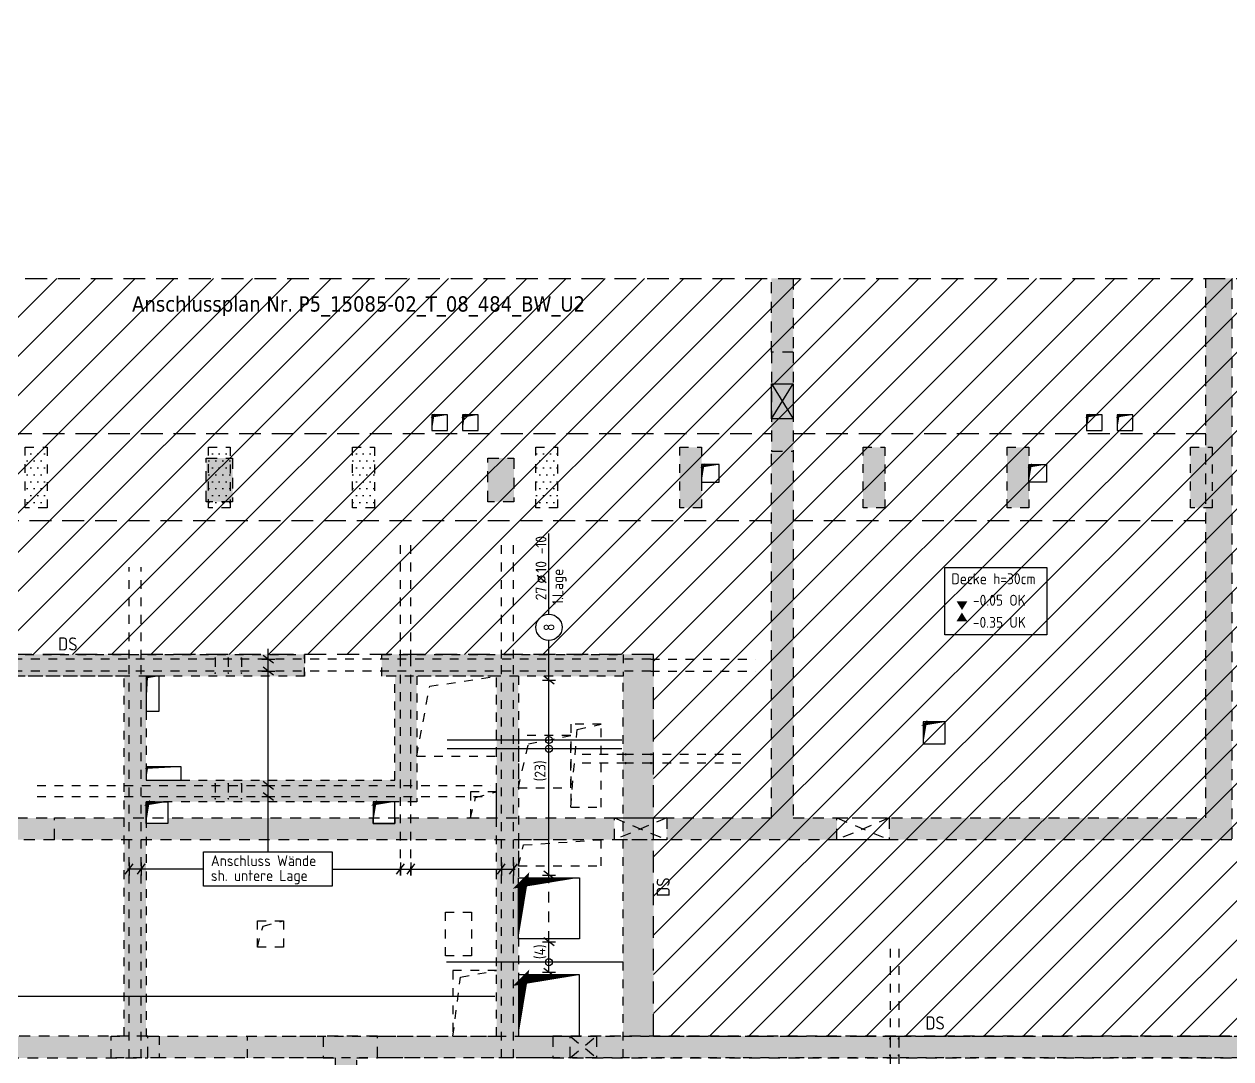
# Model space of a CAD drawing. Extents: x 6 to 95.2, y -7.1 to 49.1.
# Drawn here: x 30.52 to 44.34, y 15.62 to 27.48 of the extents above; entities that cross this region are included whole.
import ezdxf
from ezdxf.enums import TextEntityAlignment as Align

# ---------------------------------------------------------------- set-up
doc = ezdxf.new("R2010")
doc.units = 0
doc.header["$LTSCALE"] = 0.5
for name, pattern in [('AUSGEZOGEN', [1000.01, 1000, 0.01]), ('DASHED', [0.75, 0.5, -0.25]), ('DOT', [0.175, 0.05, -0.125]), ('HIDDEN', [0.375, 0.25, -0.125]), ('HIDDEN2', [0.187, 0.125, -0.062]), ('PUNKT', [0.175, 0.05, -0.125]), ('VERDECKT', [0.375, 0.25, -0.125])]:
    doc.linetypes.add(name, pattern=pattern)
for name, color, linetype in [('1.UG', 7, 'Continuous'), ('DD', 7, 'Continuous'), ('DRUEBER', 7, 'Continuous'), ('DS', 7, 'Continuous'), ('grau_dunkel', 7, 'Continuous'), ('grau_hell', 7, 'Continuous'), ('grau_mittel', 7, 'Continuous'), ('HILFE', 7, 'Continuous'), ('koten', 7, 'Continuous'), ('OBJEKT', 7, 'Continuous'), ('RND', 7, 'Continuous'), ('SCHATTEN', 7, 'Continuous'), ('TEXT', 7, 'Continuous'), ('VERDECKT', 7, 'Continuous'), ('WD', 7, 'Continuous')]:
    doc.layers.add(name, color=color, linetype=linetype)
doc.styles.add('helv', font='tahoma.ttf')
doc.styles.add('txt', font='isocp.shx')
pattern_1 = [(0, (8.84276, -3.64096), (0.0396875, 0.079375), [0, -0.079375])]

# ---------------------------------------------------------------- blocks, each defined once
blk = doc.blocks.new('okrd_o')
at = {"layer": 'koten', "color": 7, "linetype": 'Continuous'}
blk.add_solid([(-0.125, 0.202), (0.125, 0.202), (0, 0)], dxfattribs=at)
at = {"layer": 'koten', "style": 'txt'}
blk.add_attdef('OKRD', (0.25, 0.1), '', height=0.25, dxfattribs=at)
blk = doc.blocks.new('okrd_u')
at = {"layer": 'koten', "color": 7, "linetype": 'Continuous'}
blk.add_solid([(-0.125, -0.202), (0.125, -0.202), (0, 0)], dxfattribs=at)
at = {"layer": 'koten', "style": 'txt'}
blk.add_attdef('OKRD', (0.25, -0.35), '', height=0.25, dxfattribs=at)
blk = doc.blocks.new('lei_gre')
at = {"layer": 'RND', "color": 7, "linetype": 'Continuous'}
for p, q in [((-0.09, -0.12), (0.09, 0.12)), ((0, 0.15), (0, -0.15))]:
    blk.add_line(p, q, dxfattribs=at)
blk = doc.blocks.new('RND_LEI')
at = {"layer": 'RND', "color": 7, "linetype": 'Continuous'}
blk.add_line((1.022, 0.066), (1.19, 0.27), dxfattribs=at)
for centre, radius in [((0, 0), 0.3), ((1.106, 0.168), 0.075)]:
    blk.add_circle(centre, radius, dxfattribs=at)
at = {"layer": 'RND', "color": 7, "linetype": 'Continuous', "style": 'txt'}
blk.add_attdef('ANZ', text='', height=0.25, dxfattribs=at).set_placement((0.931, 0.057), align=Align.RIGHT)
for tag, p in [('DUM', (1.253, 0.057)), ('ABSTD', (1.674, 0.057)), ('POSTXT', (0.374, -0.327))]:
    blk.add_attdef(tag, p, '', height=0.25, dxfattribs=at)
blk.add_attdef('POSL', text='', height=0.25, dxfattribs=at).set_placement((0, 0), align=Align.MIDDLE)

msp = doc.modelspace()

# ---------------------------------------------------------------- hatches: boundary and pattern name
at = {"layer": '1.UG', "linetype": 'DOT'}
h = msp.add_hatch(dxfattribs=at)
h.set_pattern_fill('DOTS', scale=0.05, double=1)
h.set_pattern_definition([(0, (7.57585, -45.04436), (0.0396875, 0.079375), [0, -0.079375])])
h.paths.add_polyline_path([(49.538, 18.10576), (49.538, 17.85576), (51.128, 17.85576), (51.128, 15.88076), (49.538, 15.88076), (49.538, 15.63076), (54.328, 15.63076), (54.328, 16.34076), (54.078, 16.34076), (54.078, 15.88076), (51.378, 15.88076), (51.378, 17.85576), (54.078, 17.85576), (54.078, 17.39076), (54.328, 17.39076), (54.328, 18.2555), (54.078, 18.2555), (54.078, 18.10576)], flags=17)
h.paths.add_polyline_path([(30.503, 15.63076), (30.503, 15.88076), (26.738, 15.88076), (26.738, 15.63076)], flags=17)
h.paths.add_polyline_path([(25.628, 14.00776), (25.328, 14.00776), (25.328, 10.28076), (24.853, 10.28076), (24.853, 9.98076), (25.328, 9.98076), (25.328, 8.88076), (25.628, 8.88076)])
h.paths.add_polyline_path([(21.173, 15.97576), (21.173, 15.67576), (21.628, 15.67576), (21.628, 8.88076), (21.838, 8.88076), (21.838, 9.98076), (22.378, 9.98076), (22.378, 10.28076), (21.838, 10.28076), (21.838, 15.97576)])
h.paths.add_polyline_path([(21.838, 18.02576), (21.838, 29.83076), (25.328, 29.83076), (25.328, 21.88076), (26.703, 21.88076), (26.703, 22.13076), (25.578, 22.13076), (25.578, 29.83076), (27.828, 29.83076), (27.828, 28.59076), (28.078, 28.59076), (28.078, 30.13076), (21.678, 30.13076), (21.678, 23.05576), (21.628, 23.05576), (21.628, 18.32576), (21.173, 18.32576), (21.173, 18.02576)])
h.paths.add_polyline_path([(28.078, 27.45576), (27.828, 27.45576), (27.828, 21.88076), (28.078, 21.88076)])
h.paths.add_polyline_path([(31.853, 9.18076), (31.553, 9.18076), (31.553, 8.88076), (31.853, 8.88076)])
h.paths.add_polyline_path([(39.053, 9.18076), (39.053, 8.88076), (39.353, 8.88076), (39.353, 9.18076)])
h.paths.add_polyline_path([(46.553, 9.18076), (46.553, 8.88076), (46.853, 8.88076), (46.853, 9.18076)])
h.paths.add_polyline_path([(54.353, 8.88076), (54.353, 9.18076), (54.053, 9.18076), (54.053, 8.88076)])
h.paths.add_polyline_path([(60.053, 9.18076), (60.053, 8.88076), (60.603, 8.88076), (60.603, 11.38076), (60.303, 11.38076), (60.303, 9.18076)])
h.paths.add_polyline_path([(60.303, 15.90576), (60.303, 15.60576), (60.603, 15.60576), (60.603, 15.90576)])
h.paths.add_polyline_path([(60.603, 22.63076), (60.303, 22.63076), (60.303, 21.88076), (60.603, 21.88076)])
h.paths.add_polyline_path([(60.603, 30.13076), (54.078, 30.13076), (54.078, 28.59076), (54.328, 28.59076), (54.328, 29.83076), (56.578, 29.83076), (56.578, 22.13076), (55.453, 22.13076), (55.453, 21.88076), (56.828, 21.88076), (56.828, 29.83076), (60.303, 29.83076), (60.303, 25.13076), (60.603, 25.13076)])
h.paths.add_polyline_path([(54.078, 22.13076), (53.028, 22.13076), (53.028, 21.88076), (54.328, 21.88076), (54.328, 27.45576), (54.078, 27.45576)])
h.paths.add_polyline_path([(51.378, 21.93576), (51.628, 21.93576), (51.628, 22.63076), (51.378, 22.63076)])
h.paths.add_polyline_path([(49.528, 22.63076), (49.278, 22.63076), (49.278, 21.93576), (49.528, 21.93576)])
h.paths.add_polyline_path([(47.878, 22.63076), (47.628, 22.63076), (47.628, 21.93576), (47.878, 21.93576)])
h.paths.add_polyline_path([(45.778, 22.63076), (45.528, 22.63076), (45.528, 21.93576), (45.778, 21.93576)])
h.paths.add_polyline_path([(43.878, 21.93576), (44.128, 21.93576), (44.128, 22.63076), (43.878, 22.63076)])
h.paths.add_polyline_path([(41.778, 21.93576), (42.028, 21.93576), (42.028, 22.63076), (41.778, 22.63076)])
h.paths.add_polyline_path([(40.128, 21.93576), (40.378, 21.93576), (40.378, 22.63076), (40.128, 22.63076)])
h.paths.add_polyline_path([(38.278, 22.63076), (38.028, 22.63076), (38.028, 21.93576), (38.278, 21.93576)])
h.paths.add_polyline_path([(48.253, 15.88076), (36.178, 15.88076), (36.178, 20.00576), (37.378, 20.00576), (37.378, 20.25576), (34.613, 20.25576), (34.613, 20.00576), (34.763, 20.00576), (34.763, 18.81576), (31.913, 18.81576), (31.913, 20.00576), (33.728, 20.00576), (33.728, 20.25576), (25.328, 20.25576), (25.328, 15.63076), (25.728, 15.63076), (25.728, 15.88076), (25.578, 15.88076), (25.578, 20.00576), (31.663, 20.00576), (31.663, 15.88076), (31.513, 15.88076), (31.513, 15.63076), (32.063, 15.63076), (32.063, 15.88076), (31.913, 15.88076), (31.913, 18.56576), (35.013, 18.56576), (35.013, 20.00576), (35.928, 20.00576), (35.928, 15.88076), (33.073, 15.88076), (33.073, 15.63076), (48.653, 15.63076), (48.653, 15.88076), (48.503, 15.88076), (48.503, 17.85576), (48.653, 17.85576), (48.653, 18.10576), (48.503, 18.10576), (48.503, 20.00576), (54.078, 20.00576), (54.078, 19.1405), (54.328, 19.1405), (54.328, 20.25576), (48.253, 20.25576)])
h = msp.add_hatch(dxfattribs=at)
h.set_pattern_fill('DOTS', scale=0.05, double=1)
h.set_pattern_definition(pattern_1)
h.paths.add_polyline_path([(30.778, 22.63076), (30.528, 22.63076), (30.528, 21.93576), (30.778, 21.93576)])
h = msp.add_hatch(dxfattribs=at)
h.set_pattern_fill('DOTS', scale=0.05, double=1)
h.set_pattern_definition([(0, (7.19276, -3.64096), (0.0396875, 0.079375), [0, -0.079375])])
h.paths.add_polyline_path([(32.878, 22.63076), (32.628, 22.63076), (32.628, 21.93576), (32.878, 21.93576)])
h = msp.add_hatch(dxfattribs=at)
h.set_pattern_fill('DOTS', scale=0.05, double=1)
h.set_pattern_definition(pattern_1)
h.paths.add_polyline_path([(34.528, 22.63076), (34.278, 22.63076), (34.278, 21.93576), (34.528, 21.93576)])
h = msp.add_hatch(dxfattribs=at)
h.set_pattern_fill('DOTS', scale=0.05, double=1)
h.set_pattern_definition(pattern_1)
h.paths.add_polyline_path([(36.628, 22.63076), (36.378, 22.63076), (36.378, 21.93576), (36.628, 21.93576)])
at = {"layer": 'grau_hell', "linetype": 'AUSGEZOGEN'}
h = msp.add_hatch(dxfattribs=at)
h.set_pattern_fill('ANSI31', color=9, scale=0.1, style=0, double=1)
h.set_pattern_definition([(45, (7.57585, -0.5435), (-0.2245064, 0.2245064), [])])
h.paths.add_polyline_path([(52.778, 29.83076), (52.778, 24.56509), (29.403, 24.56509), (29.403, 29.83076), (28.103, 29.83076), (28.103, 20.25576), (37.72785, 20.25576), (37.72785, 15.88076), (47.90285, 15.88076), (47.90285, 20.25576), (52.678, 20.25576), (52.678, 22.75576), (54.078, 22.75576), (54.078, 29.83076)])
at = {"layer": 'grau_hell'}
msp.add_hatch(color=9, dxfattribs=at).paths.add_polyline_path([(37.378, 18.38076), (37.72785, 18.38076), (37.72785, 20.25576), (37.378, 20.25576), (37.378, 20.00576)])
h = msp.add_hatch(color=9, dxfattribs=at)
h.paths.add_polyline_path([(37.378, 15.88076), (37.72785, 15.88076), (37.72785, 16.92413), (37.378, 16.92413)])
h.paths.add_polyline_path([(37.378, 16.92413), (37.72785, 16.92413), (37.72785, 18.13076), (37.378, 18.13076)])
at = {"layer": 'grau_mittel'}
h = msp.add_hatch(color=61, dxfattribs=at)
h.paths.add_polyline_path([(28.853, 18.38076), (28.853, 18.13076), (30.863, 18.13076), (30.863, 18.38076)])
h.paths.add_polyline_path([(37.878, 18.38076), (37.878, 18.13076), (39.828, 18.13076), (39.828, 18.38076), (39.328, 18.38076), (39.328, 22.58576), (39.078, 22.58576), (39.078, 18.38076)])
h.paths.add_polyline_path([(34.763, 18.38076), (34.763, 18.31576), (34.513, 18.31576), (34.513, 18.38076), (32.163, 18.38076), (32.163, 18.31576), (31.913, 18.31576), (31.913, 18.38076), (30.863, 18.38076), (30.863, 18.13076), (37.278, 18.13076), (37.278, 18.38076)])
h.paths.add_polyline_path([(44.353, 24.56509), (44.053, 24.56509), (44.053, 18.38076), (40.428, 18.38076), (40.428, 18.13076), (44.353, 18.13076)])
h = msp.add_hatch(color=61, dxfattribs=at)
h.paths.add_polyline_path([(39.328, 23.72076), (39.078, 23.72076), (39.078, 22.58576), (39.328, 22.58576)])
h.paths.add_polyline_path([(39.328, 24.56509), (39.078, 24.56509), (39.078, 23.72076), (39.328, 23.72076)])
for points in [[(32.903, 22.50576), (32.603, 22.50576), (32.603, 22.00576), (32.903, 22.00576)], [(35.828, 22.00576), (36.128, 22.00576), (36.128, 22.50576), (35.828, 22.50576)], [(33.943, 15.63076), (33.943, 15.88076), (31.933, 15.88076), (31.933, 15.63076)], [(36.573, 15.63076), (36.573, 15.88076), (34.563, 15.88076), (34.563, 15.63076)]]:
    msp.add_hatch(color=61, dxfattribs=at).paths.add_polyline_path(points)
at = {"layer": 'grau_mittel', "extrusion": (0, 0, -1)}
msp.add_hatch(color=61, dxfattribs=at).paths.add_polyline_path([(-21.903, 8.88076), (-21.903, 9.18076), (-27.828, 9.18076), (-27.828, 15.63076), (-27.708, 15.63076), (-27.708, 15.88076), (-31.933, 15.88076), (-31.933, 15.63076), (-28.078, 15.63076), (-28.078, 9.18076), (-34.078, 9.18076), (-34.078, 15.63076), (-33.943, 15.63076), (-33.943, 15.88076), (-34.563, 15.88076), (-34.563, 15.63076), (-34.328, 15.63076), (-34.328, 9.18076), (-47.203, 9.18076), (-47.203, 15.63076), (-36.573, 15.63076), (-36.573, 15.88076), (-46.578, 15.88076), (-47.90285, 15.88076), (-48.903, 15.88076), (-48.903, 20.00576), (-46.828, 20.00576), (-46.828, 17.51076), (-46.578, 17.51076), (-46.578, 20.41076), (-46.828, 20.41076), (-46.828, 20.25576), (-49.303, 20.25576), (-49.303, 20.00576), (-49.153, 20.00576), (-49.153, 18.10576), (-49.303, 18.10576), (-49.303, 17.85576), (-49.153, 17.85576), (-49.153, 15.88076), (-51.128, 15.88076), (-51.128, 17.85576), (-50.188, 17.85576), (-50.188, 18.10576), (-51.128, 18.10576), (-51.128, 20.00568), (-50.188, 20.00576), (-50.188, 20.25576), (-54.328, 20.25576), (-54.328, 19.14076), (-54.078, 19.14076), (-54.078, 20.00576), (-51.378, 20.00576), (-51.378, 18.10575), (-54.078, 18.10576), (-54.078, 18.25576), (-54.328, 18.25576), (-54.328, 17.39076), (-54.078, 17.39076), (-54.078, 17.85576), (-51.378, 17.85576), (-51.378, 15.88076), (-54.078, 15.88076), (-54.078, 16.34076), (-54.328, 16.34076), (-54.328, 13.98076), (-54.078, 13.98076), (-54.078, 15.63076), (-47.453, 15.63076), (-47.453, 9.18076), (-54.078, 9.18076), (-54.078, 10.83576), (-54.328, 10.83576), (-54.328, 9.18076), (-55.003, 9.18076), (-55.003, 8.88076), (-54.803, 8.88076), (-54.803, 8.38044), (-54.503, 8.38044), (-54.503, 8.88076)])
at = {"layer": 'WD', "linetype": 'AUSGEZOGEN'}
h = msp.add_hatch(color=253, dxfattribs=at)
h.paths.add_polyline_path([(39.203, 23.15576), (39.328, 23.35576), (39.078, 23.35576)])
h.paths.add_polyline_path([(39.078, 22.95576), (39.328, 22.95576), (39.203, 23.15576)])

# ---------------------------------------------------------------- linework, layer by layer
at = {"layer": '1.UG', "color": 7, "linetype": 'PUNKT', "lineweight": -2}
for points in [[(30.528, 22.63076), (30.778, 22.63076), (30.778, 21.93576), (30.528, 21.93576)], [(32.628, 22.63076), (32.878, 22.63076), (32.878, 21.93576), (32.628, 21.93576)], [(34.278, 22.63076), (34.528, 22.63076), (34.528, 21.93576), (34.278, 21.93576)], [(36.378, 22.63076), (36.628, 22.63076), (36.628, 21.93576), (36.378, 21.93576)]]:
    msp.add_lwpolyline(points, close=True, dxfattribs=at)
at = {"layer": 'DD', "color": 102, "linetype": 'HIDDEN2'}
for p, q in [((35.16201, 19.88997), (35.928, 20.00576)), ((35.013, 19.09076), (35.16201, 19.88997)), ((36.778, 18.50576), (36.85246, 19.39448)), ((36.85246, 19.39448), (37.128, 19.45576)), ((36.178, 18.72576), (36.29316, 19.22976)), ((36.29316, 19.22976), (36.778, 19.32576)), ((35.68887, 18.61509), (35.928, 18.68076)), ((35.628, 18.38076), (35.68887, 18.61509)), ((36.23768, 18.07135), (37.128, 18.13076)), ((36.178, 17.83076), (36.23768, 18.07135)), ((33.25274, 17.14103), (33.488, 17.20076)), ((33.188, 16.90076), (33.25274, 17.14103)), ((35.51544, 16.55693), (35.928, 16.63076)), ((35.428, 15.88076), (35.51544, 16.55693))]:
    msp.add_line(p, q, dxfattribs=at)
at = {"layer": 'DD', "color": 7, "linetype": 'AUSGEZOGEN'}
for points in [[(35.368, 23.00076), (35.188, 23.00076), (35.188, 22.82076), (35.368, 22.82076)], [(35.538, 22.82076), (35.718, 22.82076), (35.718, 23.00076), (35.538, 23.00076)], [(42.688, 22.82076), (42.868, 22.82076), (42.868, 23.00076), (42.688, 23.00076)], [(43.038, 22.82076), (43.218, 22.82076), (43.218, 23.00076), (43.038, 23.00076)], [(38.478, 22.43076), (38.278, 22.43076), (38.278, 22.23076), (38.478, 22.23076)], [(42.228, 22.23072), (42.028, 22.23072), (42.028, 22.43076), (42.228, 22.43076)], [(34.513, 18.31576), (34.763, 18.31576), (34.763, 18.56576), (34.513, 18.56576)]]:
    msp.add_lwpolyline(points, close=True, dxfattribs=at)
at = {"layer": 'DD', "color": 1, "linetype": 'AUSGEZOGEN'}
for points in [[(32.063, 20.00576), (31.913, 20.00576), (31.913, 19.60576), (32.063, 19.60576)], [(40.818, 19.23065), (41.068, 19.23065), (41.068, 19.48065), (40.818, 19.48065)], [(32.313, 18.96576), (31.913, 18.96576), (31.913, 18.81576), (32.313, 18.81576)], [(32.163, 18.31576), (31.913, 18.31576), (31.913, 18.56576), (32.163, 18.56576)], [(36.878, 16.99576), (36.178, 16.99576), (36.178, 17.69576), (36.878, 17.69576)], [(36.878, 16.58076), (36.178, 16.58076), (36.178, 15.88076), (36.878, 15.88076)]]:
    msp.add_lwpolyline(points, close=True, dxfattribs=at)
at = {"layer": 'DD', "color": 102, "linetype": 'HIDDEN2'}
for points in [[(35.013, 19.09076), (35.928, 19.09076), (35.928, 20.00576), (35.013, 20.00576)], [(36.778, 18.50576), (37.128, 18.50576), (37.128, 19.45576), (36.778, 19.45576)], [(36.178, 18.72576), (36.778, 18.72576), (36.778, 19.32576), (36.178, 19.32576)], [(35.928, 18.68076), (35.628, 18.68076), (35.628, 18.38076), (35.928, 18.38076)], [(37.128, 18.13076), (36.178, 18.13076), (36.178, 17.83076), (37.128, 17.83076)], [(35.343, 17.30076), (35.64301, 17.30076), (35.64301, 16.80076), (35.343, 16.80076)], [(33.188, 17.20076), (33.488, 17.20076), (33.488, 16.90076), (33.188, 16.90076)], [(35.928, 16.63076), (35.428, 16.63076), (35.428, 15.88076), (35.928, 15.88076)]]:
    msp.add_lwpolyline(points, close=True, dxfattribs=at)
at = {"layer": 'DD', "color": 1, "linetype": 'AUSGEZOGEN'}
msp.add_lwpolyline([(32.163, 18.38076), (32.163, 18.31576), (31.913, 18.31576), (31.913, 18.38076)], dxfattribs=at)
at = {"layer": 'DRUEBER', "color": 7, "linetype": 'PUNKT', "lineweight": -2}
for points in [[(38.028, 22.63076), (38.278, 22.63076), (38.278, 21.93576), (38.028, 21.93576)], [(40.128, 22.63076), (40.378, 22.63076), (40.378, 21.93576), (40.128, 21.93576)], [(41.778, 22.63076), (42.028, 22.63076), (42.028, 21.93576), (41.778, 21.93576)], [(43.878, 22.63076), (44.128, 22.63076), (44.128, 21.93576), (43.878, 21.93576)]]:
    msp.add_lwpolyline(points, close=True, dxfattribs=at)
for points in [[(25.328, 20.25576), (33.728, 20.25576), (33.728, 20.00576), (31.913, 20.00576), (31.913, 18.81576), (34.763, 18.81576), (34.763, 20.00576), (34.613, 20.00576), (34.613, 20.25576), (37.378, 20.25576), (37.378, 20.00576), (36.178, 20.00576), (36.178, 15.88076), (48.253, 15.88076)], [(48.653, 15.63076), (33.073, 15.63076), (33.073, 15.88076), (35.928, 15.88076), (35.928, 20.00576), (35.013, 20.00576), (35.013, 18.56576), (31.913, 18.56576), (31.913, 15.88076), (32.063, 15.88076), (32.063, 15.63076), (31.513, 15.63076), (31.513, 15.88076), (31.663, 15.88076), (31.663, 20.00576), (25.578, 20.00576), (25.578, 15.88076), (25.728, 15.88076), (25.728, 15.63076), (25.328, 15.63076), (25.328, 20.25576)]]:
    msp.add_lwpolyline(points, dxfattribs=at)
at = {"layer": 'DS', "color": 1, "linetype": 'DASHED'}
for p, q in [((37.72785, 20.25576), (28.103, 20.25576)), ((37.72785, 15.88076), (37.72785, 20.25576)), ((37.72785, 15.88076), (47.90285, 15.88076))]:
    msp.add_line(p, q, dxfattribs=at)
at = {"layer": 'DS', "color": 1, "linetype": 'DOT'}
for p, q in [((33.728, 20.00576), (33.728, 20.25576)), ((34.613, 20.00576), (34.613, 20.25576)), ((33.728, 20.00576), (28.078, 20.00576)), ((37.378, 20.00576), (34.613, 20.00576)), ((37.378, 15.63076), (37.378, 20.00576))]:
    msp.add_line(p, q, dxfattribs=at)
at = {"layer": 'grau_dunkel', "color": 21}
for points in [[(31.913, 19.60576, 0, 0.02237, 0), (31.92418, 20.00545, 0, 0, 0), (31.91399, 19.99357, 0.02446, 0, 0), (32.063, 20.00576, 0, 0, 0)], [(31.913, 18.81576, 0, 0.02446, 0), (31.92519, 18.96476, 0, 0, 0), (31.91331, 18.95458, 0.02237, 0, 0), (32.313, 18.96576, 0, 0, 0)], [(31.913, 18.31576, 0, 0.04077, 0), (31.93331, 18.5641, 0, 0, 0), (31.91466, 18.54545, 0.04077, 0, 0), (32.163, 18.56576, 0, 0, 0)], [(34.513, 18.31576, 0, 0.04077, 0), (34.53331, 18.5641, 0, 0, 0), (34.51466, 18.54545, 0.04077, 0, 0), (34.763, 18.56576, 0, 0, 0)], [(36.178, 16.99576, 0, 0.11415, 0), (36.23488, 17.69111, 0, 0, 0), (36.18265, 17.63888, 0.11415, 0, 0), (36.878, 17.69576, 0, 0, 0)], [(36.178, 15.88076, 0, 0.11415, 0), (36.23488, 16.57611, 0, 0, 0), (36.18265, 16.52388, 0.11415, 0, 0), (36.878, 16.58076, 0, 0, 0)]]:
    msp.add_lwpolyline(points, format="xyseb", dxfattribs=at)
at = {"layer": 'grau_hell', "color": 9}
for points in [[(28.103, 20.00576), (28.103, 20.25576), (33.728, 20.00576), (33.728, 20.25576)], [(34.613, 20.00576), (34.613, 20.25576), (37.378, 20.00576), (37.378, 20.25576)]]:
    msp.add_solid(points, dxfattribs=at)
at = {"layer": 'grau_hell', "color": 9, "linetype": 'AUSGEZOGEN'}
msp.add_solid([(37.378, 18.38076), (37.72785, 18.38076), (37.378, 18.13076), (37.72785, 18.13076)], dxfattribs=at)
at = {"layer": 'HILFE', "color": 102, "linetype": 'DASHED'}
msp.add_line((29.403, 24.56509), (52.778, 24.56509), dxfattribs=at)
at = {"layer": 'HILFE', "color": 102, "linetype": 'AUSGEZOGEN'}
for p, q in [((33.31318, 17.99122), (33.31318, 20.31828)), ((32.57211, 17.79491), (31.69834, 17.79491)), ((34.04667, 17.79491), (36.14109, 17.79491))]:
    msp.add_line(p, q, dxfattribs=at)
msp.add_lwpolyline([(32.57211, 17.99122), (34.04667, 17.99122), (34.04667, 17.5986), (32.57211, 17.5986)], close=True, dxfattribs=at)
at = {"layer": 'OBJEKT', "color": 7, "linetype": 'DASHED'}
for p, q in [((28.103, 22.78576), (39.078, 22.78576)), ((39.328, 22.78576), (44.053, 22.78576)), ((39.078, 21.78576), (28.103, 21.78576)), ((44.053, 21.78576), (39.328, 21.78576))]:
    msp.add_line(p, q, dxfattribs=at)
at = {"layer": 'OBJEKT', "color": 1, "linetype": 'AUSGEZOGEN'}
msp.add_lwpolyline([(41.06577, 21.25119), (42.23219, 21.25119), (42.23219, 20.48154), (41.06577, 20.48154)], close=True, dxfattribs=at)
at = {"layer": 'RND', "color": 7, "linetype": 'AUSGEZOGEN'}
for p, q in [((36.52864, 20.71597), (36.52864, 21.64247)), ((36.52864, 19.96062), (36.52864, 20.41597)), ((36.52864, 17.72639), (36.52864, 19.96062)), ((36.52864, 16.61199), (36.52864, 16.95992))]:
    msp.add_line(p, q, dxfattribs=at)
at = {"layer": 'RND', "color": 1, "linetype": 'HIDDEN2'}
for p, q in [((34.828, 20.20721), (34.828, 21.50576)), ((34.948, 20.20721), (34.948, 21.50576)), ((35.983, 20.20721), (35.983, 21.50576)), ((36.123, 20.20721), (36.123, 21.50576)), ((31.718, 20.20721), (31.718, 21.25576)), ((31.858, 20.20721), (31.858, 21.25576)), ((32.70466, 20.21327), (32.70466, 20.04138)), ((32.85466, 20.21327), (32.85466, 20.04138)), ((33.00466, 20.21327), (33.00466, 20.04138)), ((37.69412, 20.19904), (38.89412, 20.19904)), ((37.69412, 20.06248), (38.89412, 20.06248)), ((32.70466, 18.77327), (32.70466, 18.60138)), ((32.85466, 18.77327), (32.85466, 18.60138)), ((33.00466, 18.77327), (33.00466, 18.60138))]:
    msp.add_line(p, q, dxfattribs=at)
at = {"layer": 'RND', "color": 7, "linetype": 'VERDECKT'}
msp.add_line((36.52864, 16.95992), (36.52864, 17.72639), dxfattribs=at)
at = {"layer": 'RND', "color": 1, "linetype": 'HIDDEN2'}
for points in [[(37.69412, 20.19904), (24.19412, 20.19904)], [(31.718, 14.63076), (31.718, 20.21856)], [(31.858, 14.63076), (31.858, 20.21856)], [(34.828, 17.72082), (34.828, 20.22082)], [(34.948, 17.72082), (34.948, 20.22082)], [(35.983, 14.63076), (35.983, 20.22082)], [(36.123, 14.63076), (36.123, 20.22082)], [(37.69412, 20.06248), (24.19412, 20.06248)], [(37.4077, 19.1096), (36.9077, 19.1096)], [(37.69785, 19.1096), (37.4077, 19.1096)], [(37.4077, 19.0096), (36.9077, 19.0096)], [(37.69785, 19.0096), (37.4077, 19.0096)], [(30.663, 18.75244), (35.863, 18.75244)], [(30.663, 18.62504), (35.863, 18.62504)], [(40.43624, 15.85076), (40.43624, 15.66061)], [(40.53624, 15.85076), (40.53624, 15.66061)], [(40.43624, 15.66061), (40.43624, 14.62533)], [(40.53624, 15.66061), (40.53624, 14.62533)]]:
    msp.add_lwpolyline(points, dxfattribs=at)
at = {"layer": 'RND', "color": 7, "linetype": 'AUSGEZOGEN'}
for points, const_width in [([(32.69966, 20.21327, 1), (32.70966, 20.21327, 1)], 0.01), ([(32.84966, 20.21327, 1), (32.85966, 20.21327, 1)], 0.01), ([(32.99966, 20.21327, 1), (33.00966, 20.21327, 1)], 0.01), ([(32.69966, 20.04138, 1), (32.70966, 20.04138, 1)], 0.01), ([(32.84966, 20.04138, 1), (32.85966, 20.04138, 1)], 0.01), ([(32.99966, 20.04138, 1), (33.00966, 20.04138, 1)], 0.01), ([(37.41395, 19.1096, 1), (37.40145, 19.1096, 1)], 0.0125), ([(37.7041, 19.1096, 1), (37.6916, 19.1096, 1)], 0.0125), ([(37.41395, 19.0096, 1), (37.40145, 19.0096, 1)], 0.0125), ([(37.7041, 19.0096, 1), (37.6916, 19.0096, 1)], 0.0125), ([(32.69966, 18.77327, 1), (32.70966, 18.77327, 1)], 0.01), ([(32.84966, 18.77327, 1), (32.85966, 18.77327, 1)], 0.01), ([(32.99966, 18.77327, 1), (33.00966, 18.77327, 1)], 0.01), ([(32.69966, 18.60138, 1), (32.70966, 18.60138, 1)], 0.01), ([(32.84966, 18.60138, 1), (32.85966, 18.60138, 1)], 0.01), ([(32.99966, 18.60138, 1), (33.00966, 18.60138, 1)], 0.01), ([(40.43624, 15.85701, 1), (40.43624, 15.84451, 1)], 0.0125), ([(40.53624, 15.85701, 1), (40.53624, 15.84451, 1)], 0.0125), ([(40.43624, 15.66686, 1), (40.43624, 15.65436, 1)], 0.0125), ([(40.53624, 15.66686, 1), (40.53624, 15.65436, 1)], 0.0125)]:
    msp.add_lwpolyline(points, format="xyb", close=True, dxfattribs=dict(at, const_width=const_width))
at = {"layer": 'RND', "color": 1, "linetype": 'AUSGEZOGEN'}
for points in [[(37.36422, 19.27355), (35.36422, 19.27355)], [(37.36422, 19.17355), (35.36422, 19.17355)], [(37.35531, 16.72749), (35.35531, 16.72749)], [(37.37659, 16.72749), (35.37659, 16.72749)], [(35.90868, 16.33443), (28.15868, 16.33443)]]:
    msp.add_lwpolyline(points, dxfattribs=at)
at = {"layer": 'RND', "color": 7, "linetype": 'DOT'}
for points in [[(38.72785, 19.1096), (37.69785, 19.1096)], [(38.72785, 19.0096), (37.69785, 19.0096)], [(40.43624, 16.88076), (40.43624, 15.85076)], [(40.53624, 16.88076), (40.53624, 15.85076)]]:
    msp.add_lwpolyline(points, dxfattribs=at)
at = {"layer": 'RND', "color": 7, "linetype": 'AUSGEZOGEN'}
for centre in [(36.52864, 19.27355), (36.52864, 19.17355), (36.52864, 16.72749)]:
    msp.add_circle(centre, 0.04, dxfattribs=at)
at = {"layer": 'SCHATTEN', "color": 1, "linetype": 'AUSGEZOGEN'}
for points in [[(35.188, 22.82076, 0, 0.02935, 0), (35.20262, 22.99957, 0, 0, 0), (35.18919, 22.98613, 0.02935, 0, 0), (35.368, 23.00076, 0, 0, 0)], [(35.538, 22.82076, 0, 0.02935, 0), (35.55262, 22.99957, 0, 0, 0), (35.53919, 22.98613, 0.02935, 0, 0), (35.718, 23.00076, 0, 0, 0)], [(42.688, 22.82076, 0, 0.02935, 0), (42.70262, 22.99957, 0, 0, 0), (42.68919, 22.98613, 0.02935, 0, 0), (42.868, 23.00076, 0, 0, 0)], [(43.038, 22.82076, 0, 0.02935, 0), (43.05262, 22.99957, 0, 0, 0), (43.03919, 22.98613, 0.02935, 0, 0), (43.218, 23.00076, 0, 0, 0)], [(38.278, 22.23076, 0, 0.03261, 0), (38.29425, 22.42943, 0, 0, 0), (38.27933, 22.41451, 0.03261, 0, 0), (38.478, 22.43076, 0, 0, 0)], [(42.028, 22.23076, 0, 0.03261, 0), (42.04425, 22.42943, 0, 0, 0), (42.02933, 22.41451, 0.03261, 0, 0), (42.228, 22.43076, 0, 0, 0)], [(40.818, 19.23065, 0, 0.04077, 0), (40.83831, 19.47899, 0, 0, 0), (40.81966, 19.46033, 0.04077, 0, 0), (41.068, 19.48065, 0, 0, 0)]]:
    msp.add_lwpolyline(points, format="xyseb", dxfattribs=at)
at = {"layer": 'VERDECKT', "color": 7, "linetype": 'VERDECKT', "lineweight": -2}
for p, q in [((39.078, 23.72076), (39.078, 22.58576)), ((39.328, 23.72076), (39.328, 22.58576)), ((32.603, 22.50576), (32.903, 22.50576)), ((32.603, 22.00576), (32.603, 22.50576)), ((32.903, 22.50576), (32.903, 22.00576)), ((35.828, 22.50576), (36.128, 22.50576)), ((35.828, 22.00576), (35.828, 22.50576)), ((36.128, 22.50576), (36.128, 22.00576)), ((32.903, 22.00576), (32.603, 22.00576)), ((36.128, 22.00576), (35.828, 22.00576)), ((28.853, 18.38076), (30.863, 18.38076)), ((30.863, 18.13076), (28.853, 18.13076)), ((31.933, 15.88076), (33.943, 15.88076)), ((34.563, 15.88076), (36.573, 15.88076)), ((33.943, 15.63076), (31.933, 15.63076)), ((36.573, 15.63076), (34.563, 15.63076))]:
    msp.add_line(p, q, dxfattribs=at)
for points in [[(44.353, 24.56509), (44.353, 18.13076), (30.863, 18.13076), (30.863, 18.38076)], [(30.863, 18.38076), (39.078, 18.38076), (39.078, 22.58576), (39.328, 22.58576), (39.328, 18.38076), (44.053, 18.38076), (44.053, 24.56509)], [(39.328, 24.56509), (39.328, 23.72076), (39.078, 23.72076), (39.078, 24.56509)], [(28.078, 9.18076), (28.078, 15.63076), (31.933, 15.63076), (31.933, 15.88076), (27.708, 15.88076), (27.708, 15.63076), (27.828, 15.63076), (27.828, 9.18076)], [(34.328, 9.18076), (34.328, 15.63076), (34.563, 15.63076), (34.563, 15.88076), (33.943, 15.88076), (33.943, 15.63076), (34.078, 15.63076), (34.078, 9.18076)], [(46.578, 15.88076), (36.573, 15.88076), (36.573, 15.63076), (47.203, 15.63076)]]:
    msp.add_lwpolyline(points, dxfattribs=at)
at = {"layer": 'WD', "color": 7, "linetype": 'AUSGEZOGEN'}
for p, q in [((39.078, 23.35576), (39.328, 22.95576)), ((39.078, 22.95576), (39.328, 23.35576))]:
    msp.add_line(p, q, dxfattribs=at)
at = {"layer": 'WD', "color": 171, "linetype": 'HIDDEN'}
for p, q in [((37.278, 18.38076), (37.878, 18.13076)), ((37.878, 18.38076), (37.278, 18.13076)), ((39.828, 18.38076), (40.428, 18.13076)), ((40.428, 18.38076), (39.828, 18.13076)), ((36.773, 15.63076), (37.07298, 15.88076)), ((36.773, 15.88076), (37.07298, 15.63076))]:
    msp.add_line(p, q, dxfattribs=at)
at = {"layer": 'WD', "color": 7, "linetype": 'AUSGEZOGEN'}
msp.add_lwpolyline([(39.078, 23.35576), (39.328, 23.35576), (39.328, 22.95576), (39.078, 22.95576)], close=True, dxfattribs=at)
msp.add_lwpolyline([(34.763, 18.38076), (34.763, 18.31576), (34.513, 18.31576), (34.513, 18.38076)], dxfattribs=at)
at = {"layer": 'WD', "color": 102, "linetype": 'HIDDEN'}
for points in [[(37.278, 18.38076), (37.878, 18.38076), (37.878, 18.13076), (37.278, 18.13076)], [(39.828, 18.38076), (40.428, 18.38076), (40.428, 18.13076), (39.828, 18.13076)], [(36.773, 15.88076), (37.07298, 15.88076), (37.07298, 15.63076), (36.773, 15.63076)]]:
    msp.add_lwpolyline(points, close=True, dxfattribs=at)

# ---------------------------------------------------------------- block references
at = {"layer": 'koten', "color": 6, "linetype": 'AUSGEZOGEN', "xscale": 0.5, "yscale": 0.5, "zscale": 0.5}
for name, p, values in [('okrd_o', (41.26109, 20.76389), {'OKRD': '-0.05 OK'}), ('okrd_u', (41.2601, 20.73548), {'OKRD': '-0.35 UK'})]:
    msp.add_blockref(name, p, dxfattribs=at).add_auto_attribs(values)
at = {"layer": 'RND', "color": 7, "linetype": 'AUSGEZOGEN', "xscale": 0.5, "yscale": 0.5, "zscale": 0.5, "rotation": 90}
msp.add_blockref('RND_LEI', (36.52864, 20.56597), dxfattribs=at).add_auto_attribs({'POSL': '8', 'DUM': '10', 'ANZ': '27', 'ABSTD': '-10', 'POSTXT': ' 1.Lage'})
for p in [(33.31318, 20.19904), (33.31318, 20.06248), (36.52864, 19.96062), (33.31318, 18.75244), (33.31318, 18.62504), (36.52864, 17.72639), (36.52864, 16.95992), (36.52864, 16.61199)]:
    msp.add_blockref('lei_gre', p, dxfattribs=at)
at = {"layer": 'RND', "color": 7, "linetype": 'AUSGEZOGEN', "xscale": 0.5, "yscale": 0.5, "zscale": 0.5}
for p in [(31.718, 17.79491), (31.858, 17.79491), (34.828, 17.79491), (34.948, 17.79491), (35.983, 17.79491), (36.123, 17.79491)]:
    msp.add_blockref('lei_gre', p, dxfattribs=at)

# ---------------------------------------------------------------- texts
at = {"layer": 'RND', "color": 7, "linetype": 'AUSGEZOGEN', "style": 'txt'}
for s, p in [('(23)', (36.42571, 18.92016)), ('(4)', (36.42413, 16.84678))]:
    msp.add_text(s, height=0.125, rotation=90, dxfattribs=at).set_placement(p, align=Align.MIDDLE)
at = {"layer": 'TEXT', "color": 1, "linetype": 'AUSGEZOGEN'}
for s, height, style, p in [('Anschlussplan Nr. P5_15085-02_T_08_484_BW_U2', 0.175, 'helv', (31.75245, 24.18518)), ('Decke h=30cm', 0.125, 'txt', (41.13934, 21.05972)), ('DS', 0.15, 'txt', (30.90496, 20.30027)), ('DS', 0.15, 'txt', (40.8411, 15.95565))]:
    msp.add_text(s, height=height, dxfattribs=dict(at, style=style)).set_placement(p)
at = {"layer": 'TEXT', "color": 7, "linetype": 'AUSGEZOGEN', "style": 'txt'}
for s, p in [('Anschluss Wände', (32.65527, 17.82869)), ('sh. untere Lage', (32.65527, 17.65835))]:
    msp.add_text(s, height=0.125, dxfattribs=at).set_placement(p)
at = {"layer": 'TEXT', "color": 1, "linetype": 'AUSGEZOGEN', "style": 'txt'}
msp.add_text('DS', height=0.15, rotation=90, dxfattribs=at).set_placement((37.91254, 17.47654))

doc.saveas('drawing.dxf')
